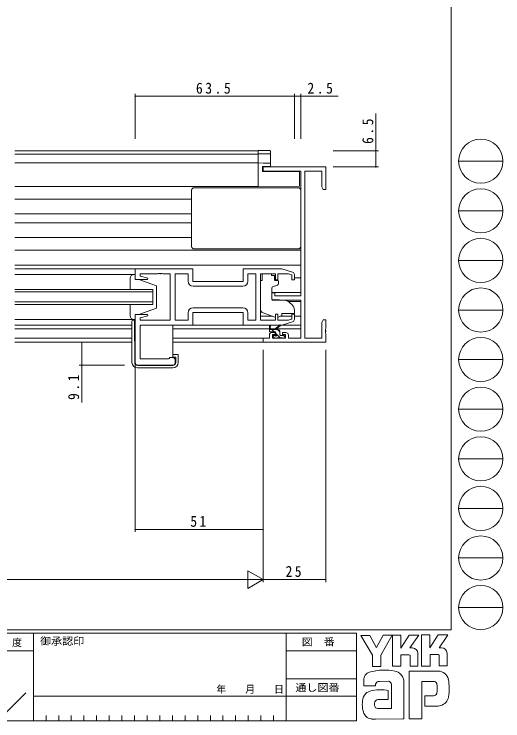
# Model space of a CAD drawing. Units: millimetres on the paper. Extents: x -420 to 373, y -297 to 267.
# Drawn here: x 178 to 372.9, y -297 to -14.9 of the extents above; entities that cross this region are included whole.
import ezdxf
from ezdxf.enums import TextEntityAlignment as Align

# ---------------------------------------------------------------- set-up
doc = ezdxf.new("R2010")
doc.units = ezdxf.units.MM
for name, color, linetype, lineweight in [('0-1_YKK_ZWAK', 7, 'Continuous', 9), ('0-3_YKK_11', 7, 'Continuous', 9), ('0-4_YKK_12', 2, 'Continuous', 9), ('0-5_YKK_13', 4, 'Continuous', 9), ('0-6_YKK_D', 6, 'Continuous', 9)]:
    doc.layers.add(name, color=color, linetype=linetype, lineweight=lineweight)
doc.styles.add('ＭＳ ゴシック', font='')
doc.styles.get('ＭＳ ゴシック').set_extended_font_data('MS Gothic')

msp = doc.modelspace()

# ---------------------------------------------------------------- linework, layer by layer
at = {"layer": '0-1_YKK_ZWAK'}
for p, q in [((352.3, 264.425), (352.3, -260.575)), ((355.276, -73.591), (372.917, -73.591)), ((355.276, -93.387), (372.917, -93.387)), ((355.276, -113.183), (372.917, -113.183)), ((355.276, -132.979), (372.917, -132.979)), ((355.276, -152.775), (372.917, -152.775)), ((355.276, -172.571), (372.917, -172.571)), ((355.276, -192.367), (372.917, -192.367)), ((355.276, -212.163), (372.917, -212.163)), ((355.276, -231.959), (372.917, -231.959)), ((355.276, -251.755), (372.917, -251.755)), ((352.3, -260.575), (-417.7, -260.575)), ((314.5, -261.975), (-417.7, -261.975)), ((185.7, -261.975), (185.7, -296.975)), ((286.5, -261.975), (286.5, -296.975)), ((314.5, -261.975), (314.5, -296.975)), ((316.337, -262.881), (319.851, -262.881)), ((320.932, -270.774), (316.337, -262.881)), ((325.136, -262.773), (322.581, -267.747)), ((328.96, -275.207), (328.96, -262.8)), ((340.474, -262.692), (343.745, -262.692)), ((340.474, -275.099), (340.474, -262.692)), ((347.178, -262.692), (350.962, -262.692)), ((350.583, -263.341), (347.461, -267.801)), ((350.962, -262.692), (350.583, -263.341)), ((336.879, -267.882), (335.84, -267.882)), ((348.501, -267.801), (347.461, -267.801)), ((165.684, -268.975), (185.7, -268.975)), ((286.5, -268.975), (314.5, -268.975)), ((335.474, -270.558), (332.284, -270.558)), ((339.042, -270.044), (339.042, -275.126)), ((343.88, -270.531), (343.88, -275.099)), ((347.069, -270.531), (343.88, -270.531)), ((347.502, -270.693), (347.069, -270.531)), ((347.502, -275.072), (347.502, -270.693)), ((350.664, -270.044), (350.664, -275.072)), ((343.88, -275.099), (340.474, -275.099)), ((347.502, -275.021), (347.553, -275.072)), ((350.664, -275.072), (347.502, -275.072)), ((347.124, -277.072), (335.528, -277.072)), ((335.528, -277.072), (335.528, -296.182)), ((286.5, -280.175), (314.5, -280.175)), ((317.418, -283.045), (317.418, -281.116)), ((327.446, -281.18), (323.748, -281.25)), ((333.42, -281.559), (333.42, -296.155)), ((340.555, -281.234), (345.204, -281.234)), ((340.555, -296.182), (340.555, -281.234)), ((322.067, -283.045), (317.418, -283.045)), ((328.527, -292.046), (328.527, -282.316)), ((346.673, -282.732), (346.691, -285.366)), ((173.172, -295.32), (182.696, -285.797)), ((185.7, -287.175), (286.5, -287.175)), ((314.5, -287.175), (286.5, -287.175)), ((341.772, -286.965), (341.772, -291.1)), ((345.313, -286.965), (341.772, -286.965)), ((327.176, -288.505), (323.181, -288.51)), ((322.905, -292.046), (328.527, -292.046)), ((328.095, -292.046), (328.446, -292.046)), ((328.527, -292.045), (328.528, -292.046)), ((341.772, -291.1), (347.097, -291.1)), ((347.097, -291.1), (348.178, -290.857)), ((190.74, -294.875), (190.74, -296.975)), ((195.78, -294.875), (195.78, -296.975)), ((200.82, -294.875), (200.82, -296.975)), ((205.86, -294.875), (205.86, -296.975)), ((210.9, -294.875), (210.9, -296.975)), ((215.94, -294.875), (215.94, -296.975)), ((220.98, -294.875), (220.98, -296.975)), ((226.02, -294.875), (226.02, -296.975)), ((231.06, -294.875), (231.06, -296.975)), ((236.1, -294.875), (236.1, -296.975)), ((241.14, -294.875), (241.14, -296.975)), ((246.18, -294.875), (246.18, -296.975)), ((251.22, -294.875), (251.22, -296.975)), ((256.26, -294.875), (256.26, -296.975)), ((261.3, -294.875), (261.3, -296.975)), ((266.34, -294.875), (266.34, -296.975)), ((271.38, -294.875), (271.38, -296.975)), ((276.42, -294.875), (276.42, -296.975)), ((281.46, -294.875), (281.46, -296.975)), ((333.42, -296.155), (333.095, -296.209)), ((-417.7, -296.975), (314.5, -296.975)), ((322.067, -296.236), (320.58, -296.236)), ((333.095, -296.209), (322.067, -296.236))]:
    msp.add_line(p, q, dxfattribs=at)
for points in [[(319.851, -262.881), (322.364, -267.584), (322.581, -267.747)], [(325.136, -262.773), (328.762, -262.773), (324.229, -270.801)], [(328.96, -262.8), (332.176, -262.8), (332.176, -267.899), (335.555, -262.746)], [(335.555, -262.746), (339.38, -262.746), (335.84, -267.882)], [(343.745, -262.692), (343.745, -267.884), (347.178, -262.692)], [(324.229, -270.801), (324.229, -275.234), (320.932, -275.234), (320.932, -270.774)], [(332.284, -270.558), (332.284, -275.207), (328.96, -275.207)], [(339.042, -275.126), (335.906, -275.126), (335.906, -270.72), (335.474, -270.558)], [(326.473, -284.748), (327.176, -284.91), (327.176, -288.505)], [(335.528, -296.182), (339.771, -296.182), (340.555, -296.182)]]:
    msp.add_lwpolyline(points, dxfattribs=at)
for centre in [(364.096, -73.591), (364.096, -93.387), (364.096, -113.183), (364.096, -132.979), (364.096, -152.775), (364.096, -172.571), (364.096, -192.367), (364.096, -212.163), (364.096, -231.959), (364.096, -251.755)]:
    msp.add_circle(centre, 8.82, dxfattribs=at)
for centre, radius, start, end in [((336.879, -270.044), 2.163, 0.00165, 89.99603), ((348.501, -269.963), 2.163, 0.00165, 89.99603), ((320.106, -280.031), 2.444, 109.02126, 161.51263), ((325.222, -294.376), 17.68, 89.89165, 109.30847), ((325.741, -297.438), 20.748, 78.78009, 91.46938), ((329.03, -281.472), 4.449, 40.66422, 80.31693), ((328.809, -281.461), 4.612, 358.78058, 38.76563), ((346.972, -281.416), 4.341, 14.44571, 87.08746), ((322.459, -281.141), 5.037, 158.41083, 179.71774), ((324.175, -282.982), 2.109, 138.46381, 181.71359), ((323.615, -282.946), 1.701, 85.50551, 126.78038), ((326.956, -282.729), 1.625, 14.75519, 72.44994), ((345.365, -282.454), 1.229, 16.43123, 96.91661), ((330.666, -284.163), 20.86, 350.99026, 10.67624), ((324.02, -297.829), 13.309, 79.38097, 112.05824), ((343.031, -283.183), 3.673, 4.93422, 17.03551), ((320.927, -288.903), 3.908, 121.8271, 169.08475), ((345.314, -285.659), 1.306, 269.95467, 342.90144), ((343.01, -285.016), 3.697, 343.6902, 354.75362), ((347.035, -286.72), 4.291, 285.4429, 349.90448), ((327.949, -290.37), 11.082, 168.76372, 199.80078), ((324.082, -290.303), 2.369, 171.08202, 216.71922), ((323.19, -289.955), 1.445, 90.33952, 178.03638), ((323.15, -290.54), 1.526, 230.97279, 260.7549), ((320.94, -292.418), 3.823, 207.31435, 263.59464)]:
    msp.add_arc(centre, radius, start, end, dxfattribs=at)
at = {"layer": '0-3_YKK_11'}
for p, q in [((277.3, -75.878), (277.3, -77.508)), ((302.3, -75.878), (277.3, -75.878)), ((302.3, -84.878), (302.3, -75.878)), ((277.3, -77.508), (292.3, -77.508)), ((292.3, -77.508), (292.3, -127.378)), ((293.93, -77.508), (300.67, -77.508)), ((293.93, -144.248), (293.93, -77.508)), ((300.67, -77.508), (300.67, -83.787)), ((300.67, -83.787), (301.3, -84.878)), ((301.3, -84.878), (302.3, -84.878)), ((226.3, -120.778), (226.3, -116.578)), ((226.3, -116.578), (249.3, -116.578)), ((235.525, -118.388), (235.342, -118.508)), ((236.075, -118.388), (235.525, -118.388)), ((236.258, -118.508), (236.075, -118.388)), ((236.525, -118.388), (236.342, -118.508)), ((237.075, -118.388), (236.525, -118.388)), ((237.258, -118.508), (237.075, -118.388)), ((249.3, -116.578), (249.3, -121.578)), ((269.3, -116.578), (284.8, -116.578)), ((269.3, -121.578), (269.3, -116.578)), ((284.8, -116.578), (289.087, -117.864)), ((231.261, -120.778), (226.3, -120.778)), ((228.23, -118.508), (228.23, -119.425)), ((235.342, -118.508), (228.23, -118.508)), ((228.23, -119.425), (231.329, -120.255)), ((231.329, -120.255), (231.261, -120.778)), ((236.342, -118.508), (236.258, -118.508)), ((240.3, -118.508), (237.258, -118.508)), ((240.3, -137.048), (240.3, -118.508)), ((242.3, -118.508), (242.3, -137.048)), ((247.37, -118.508), (242.3, -118.508)), ((247.37, -121.508), (247.37, -118.508)), ((271.23, -118.508), (271.23, -121.508)), ((274.37, -118.508), (271.23, -118.508)), ((274.37, -137.048), (274.37, -118.508)), ((276.3, -118.508), (276.3, -137.048)), ((282.2, -118.508), (276.3, -118.508)), ((282.2, -120.878), (282.2, -118.508)), ((283.2, -120.878), (282.2, -120.878)), ((283.2, -118.508), (283.2, -120.878)), ((287.405, -118.508), (283.2, -118.508)), ((288.8, -118.926), (287.405, -118.508)), ((288.8, -120.878), (288.8, -118.926)), ((289.8, -120.878), (288.8, -120.878)), ((289.8, -118.822), (289.8, -120.878)), ((249.3, -121.578), (269.3, -121.578)), ((269.23, -123.508), (249.37, -123.508)), ((280.8, -126.078), (280.8, -128.684)), ((282, -126.078), (280.8, -126.078)), ((282, -127.378), (282, -126.078)), ((280.8, -128.684), (285.3, -129.078)), ((292.3, -127.378), (282, -127.378)), ((285.3, -129.078), (292.3, -129.078)), ((292.3, -129.078), (292.3, -144.248)), ((249.37, -132.048), (269.23, -132.048)), ((249.37, -132.048), (269.23, -132.048)), ((226.3, -134.778), (231.261, -134.778)), ((226.3, -153.978), (226.3, -134.778)), ((231.329, -135.3), (228.23, -136.131)), ((231.261, -134.778), (231.329, -135.3)), ((247.37, -137.048), (247.37, -134.048)), ((249.3, -133.978), (249.3, -138.978)), ((269.3, -133.978), (249.3, -133.978)), ((269.3, -138.978), (269.3, -133.978)), ((271.23, -134.048), (271.23, -137.048)), ((282.2, -134.678), (283.2, -134.678)), ((282.2, -137.048), (282.2, -134.678)), ((283.2, -134.678), (283.2, -137.048)), ((288.8, -134.678), (289.8, -134.678)), ((288.8, -136.629), (288.8, -134.678)), ((289.8, -134.678), (289.8, -136.734)), ((228.23, -136.131), (228.23, -137.048)), ((228.23, -137.048), (240.3, -137.048)), ((242.3, -137.048), (247.37, -137.048)), ((271.23, -137.048), (274.37, -137.048)), ((276.3, -137.048), (282.2, -137.048)), ((283.2, -137.048), (287.405, -137.048)), ((289.087, -137.692), (284.8, -138.978)), ((287.405, -137.048), (288.8, -136.629)), ((301.3, -136.878), (300.67, -137.969)), ((300.67, -137.969), (300.67, -144.248)), ((302.3, -136.878), (301.3, -136.878)), ((302.3, -140.42), (302.3, -136.878)), ((228.23, -138.978), (228.23, -152.478)), ((249.3, -138.978), (228.23, -138.978)), ((284.8, -138.978), (269.3, -138.978)), ((302.18, -140.603), (302.3, -140.42)), ((302.18, -141.153), (302.18, -140.603)), ((279.8, -142.978), (279.8, -144.248)), ((282.1, -141.978), (280.8, -141.978)), ((281, -142.778), (282.1, -142.778)), ((281, -144.248), (281, -142.778)), ((282.1, -142.778), (282.1, -141.978)), ((285.1, -141.978), (285.1, -142.778)), ((286.4, -141.978), (285.1, -141.978)), ((285.1, -142.778), (286.2, -142.778)), ((286.2, -142.778), (286.2, -144.248)), ((287.4, -144.248), (287.4, -142.978)), ((302.3, -141.336), (302.18, -141.153)), ((302.18, -141.603), (302.3, -141.42)), ((302.18, -142.153), (302.18, -141.603)), ((302.3, -142.336), (302.18, -142.153)), ((302.3, -141.42), (302.3, -141.336)), ((302.3, -145.878), (302.3, -142.336)), ((277.3, -144.248), (277.3, -145.878)), ((279.8, -144.248), (277.3, -144.248)), ((277.3, -145.878), (302.3, -145.878)), ((286.2, -144.248), (281, -144.248)), ((292.3, -144.248), (287.4, -144.248)), ((300.67, -144.248), (293.93, -144.248)), ((239.6, -152.478), (239.8, -152.278)), ((239.8, -152.278), (240.1, -151.978)), ((240.1, -151.978), (241.3, -151.978)), ((241.3, -154.978), (227.3, -154.978)), ((228.23, -152.478), (239.6, -152.478)), ((242.3, -152.978), (242.3, -153.978))]:
    msp.add_line(p, q, dxfattribs=at)
for centre, radius, start, end in [((288.8, -118.822), 1, 359.99995, 73.30074), ((249.37, -121.508), 2, 180, 269.99998), ((269.23, -121.508), 2, 270, 359.99998), ((249.37, -134.048), 2, 90, 179.99998), ((269.23, -134.048), 2, 0, 89.99998), ((288.8, -136.734), 1, 286.69925, 0.00003), ((280.8, -142.978), 1, 90, 179.99998), ((286.4, -142.978), 1, 0, 89.99998), ((241.3, -152.978), 1, 0, 89.99998), ((227.3, -153.978), 1, 180, 269.99998), ((241.3, -153.978), 1, 270, 359.99998)]:
    msp.add_arc(centre, radius, start, end, dxfattribs=at)
at = {"layer": '0-4_YKK_12'}
for p, q in [((178.3, -69.378), (275.3, -69.378)), ((275.3, -69.378), (275.3, -83.678)), ((275.5, -70.778), (178.3, -70.778)), ((178.3, -74.278), (275.5, -74.278)), ((178.3, -83.678), (275.5, -83.678)), ((178.3, -88.678), (248.8, -88.678)), ((178.3, -94.631), (248.8, -94.631)), ((178.3, -98.124), (248.8, -98.124)), ((178.3, -104.078), (248.8, -104.078)), ((178.3, -109.078), (292.3, -109.078)), ((178.3, -115.078), (292.3, -115.078)), ((178.3, -116.578), (226.8, -116.578)), ((289.8, -120.078), (292.3, -120.078)), ((178.3, -124.778), (233.3, -124.778)), ((233.3, -125.778), (178.3, -125.778)), ((233.3, -124.778), (233.3, -130.778)), ((280.8, -126.031), (292.3, -126.031)), ((287.232, -129.524), (292.3, -129.524)), ((178.3, -129.778), (233.3, -129.778)), ((233.3, -130.778), (178.3, -130.778)), ((276.3, -135.478), (280.985, -135.478)), ((284.151, -135.478), (288.8, -135.478)), ((289.8, -135.478), (292.3, -135.478)), ((178.3, -138.978), (224.985, -138.978)), ((178.3, -140.478), (224.985, -140.478)), ((241.285, -140.478), (279.8, -140.478)), ((280.251, -140.478), (282.056, -140.478)), ((282.651, -140.478), (292.3, -140.478)), ((224.985, -144.248), (178.3, -144.248)), ((178.3, -145.878), (224.985, -145.878)), ((277.6, -144.248), (241.285, -144.248)), ((241.285, -145.878), (277.6, -145.878))]:
    msp.add_line(p, q, dxfattribs=at)
at = {"layer": '0-5_YKK_13'}
for p, q in [((275.3, -69.247), (275.3, -69.547)), ((277.352, -69.283), (275.3, -69.247)), ((275.3, -70.347), (275.3, -69.547)), ((280.3, -70.313), (280.3, -69.677)), ((280.3, -70.402), (280.3, -70.313)), ((280.3, -74.66), (280.3, -70.402)), ((275.3, -70.773), (275.3, -70.647)), ((280.005, -70.692), (275.3, -70.773)), ((275.3, -70.773), (275.3, -71.073)), ((275.3, -73.978), (275.3, -71.073)), ((275.3, -73.978), (275.3, -74.278)), ((275.3, -74.278), (275.3, -74.578)), ((277.329, -74.313), (275.3, -74.278)), ((275.3, -83.078), (275.3, -74.578)), ((277, -75.678), (277.326, -75.672)), ((277, -77.678), (277, -75.678)), ((280.005, -74.36), (277.329, -74.313)), ((277, -77.678), (291.8, -77.807)), ((291.8, -82.934), (291.8, -77.807)), ((251.8, -84.178), (249.8, -84.178)), ((289.3, -84.178), (251.8, -84.178)), ((275.3, -83.078), (275.3, -83.678)), ((275.3, -83.678), (291.8, -83.534)), ((291.3, -84.178), (289.3, -84.178)), ((291.8, -83.534), (291.8, -82.934)), ((248.8, -107.578), (248.8, -85.178)), ((292.3, -85.178), (292.3, -99.978)), ((292.3, -99.978), (292.3, -101.778)), ((292.3, -101.778), (292.3, -107.578)), ((249.8, -108.578), (291.3, -108.578)), ((178.3, -118.778), (225.8, -118.778)), ((224.3, -124.778), (224.3, -120.278)), ((225.8, -118.778), (226.3, -118.778)), ((226.3, -118.778), (226.3, -120.778)), ((226.3, -120.778), (227.8, -120.778)), ((227.8, -120.778), (234.8, -123.378)), ((276.3, -132.733), (276.3, -121.178)), ((276.9, -121.178), (276.3, -121.178)), ((276.9, -118.508), (276.9, -119.178)), ((280.7, -118.508), (276.9, -118.508)), ((276.9, -120.178), (276.9, -119.178)), ((276.9, -121.178), (276.9, -120.178)), ((280.7, -118.508), (280.7, -119.178)), ((280.7, -119.178), (281.87, -119.178)), ((281.87, -120.178), (281.87, -119.178)), ((281.87, -120.178), (281.87, -120.878)), ((282.17, -121.178), (283.1, -121.178)), ((234.8, -123.378), (234.8, -132.178)), ((283.071, -122.998), (281.071, -123.726)), ((283.4, -121.478), (283.4, -122.528)), ((280.8, -124.174), (280.8, -128.78)), ((281.017, -129.08), (286.403, -129.127)), ((287.037, -129.361), (288.728, -130.78)), ((224.3, -135.278), (224.3, -130.778)), ((227.8, -134.778), (234.8, -132.178)), ((226.3, -134.778), (226.3, -136.778)), ((227.8, -134.778), (226.3, -134.778)), ((281.928, -135.818), (277.291, -134.144)), ((283.494, -135.784), (284.8, -135.175)), ((284.8, -134.378), (284.8, -134.678)), ((289.8, -134.378), (284.8, -134.378)), ((284.8, -134.678), (284.8, -135.175)), ((289.8, -133.078), (289.8, -134.378)), ((178.3, -136.778), (225.8, -136.778)), ((224.985, -153.878), (224.985, -137.478)), ((225.485, -136.978), (226.3, -136.978)), ((226.3, -136.778), (225.8, -136.778)), ((226.115, -153.888), (225.968, -136.978)), ((241.285, -151.778), (241.285, -138.978)), ((248.8, -138.978), (269.8, -138.978)), ((279.8, -141.448), (279.8, -139.448)), ((283, -140.748), (279.8, -140.748)), ((280.1, -139.622), (280.299, -140.748)), ((281.76, -141.748), (280.76, -140.748)), ((281.7, -140.748), (283.918, -139.065)), ((282.3, -140.748), (284.119, -139.347)), ((284, -141.743), (283.005, -140.748)), ((284.727, -138.978), (292.3, -138.978)), ((282.1, -141.748), (280.1, -141.748)), ((281.997, -144.229), (281.318, -143.551)), ((281.888, -144.16), (281.388, -143.66)), ((281.6, -143.148), (281.939, -143.148)), ((282.4, -142.687), (282.4, -142.048)), ((284.06, -144.048), (282.4, -142.388)), ((284, -142.848), (284, -141.748)), ((284.3, -143.148), (285.7, -143.148)), ((286, -143.743), (285.405, -143.148)), ((286, -143.448), (286, -143.948)), ((282.7, -144.248), (282.1, -144.248)), ((285, -144.048), (282.9, -144.048)), ((285.7, -144.248), (285.2, -144.248)), ((242.985, -150.778), (241.285, -150.778)), ((241.285, -151.778), (242.485, -151.778)), ((242.485, -151.778), (242.485, -153.878)), ((241.285, -155.078), (227.315, -155.078)), ((241.285, -156.078), (227.185, -156.078))]:
    msp.add_line(p, q, dxfattribs=at)
for points in [[(275.3, -70.347), (275.3, -70.647), (277.352, -70.612)], [(277.352, -69.283), (278.53, -69.309), (279.46, -69.339), (279.955, -69.367)], [(279.98, -69.369), (280.003, -69.371), (280.044, -69.377), (280.073, -69.384), (280.105, -69.394), (280.145, -69.413), (280.193, -69.446), (280.242, -69.499), (280.28, -69.57), (280.299, -69.654), (280.3, -69.677)], [(280.3, -70.402), (280.214, -70.605), (280.005, -70.692)], [(277.352, -70.612), (278.589, -70.596), (279.537, -70.594), (279.986, -70.607)], [(279.986, -70.607), (280, -70.61), (280.005, -70.612)], [(277.326, -75.672), (280.3, -75.62), (280.3, -74.66)], [(242.985, -150.778), (243.485, -150.778), (243.485, -153.878)]]:
    msp.add_lwpolyline(points, dxfattribs=at)
for centre, radius, start, end in [((280, -70.313), 0.3, 270.99553, 359.99573), ((280, -74.66), 0.3, 0, 89), ((249.8, -85.178), 1, 90, 180), ((291.3, -85.178), 1, 0, 90), ((249.8, -107.578), 1, 180, 270), ((291.3, -107.578), 1, 270, 0), ((225.8, -120.278), 1.5, 90, 180), ((282.17, -120.878), 0.3, 179.99998, 269.99998), ((283.1, -121.478), 0.3, 359.99998, 89.99998), ((281.3, -124.174), 0.5, 109.99998, 179.99998), ((282.9, -122.528), 0.5, 289.99998, 359.99998), ((281.1, -128.78), 0.3, 179.99998, 269.49998), ((286.394, -130.127), 1, 49.99998, 89.49998), ((286.8, -133.078), 3, 359.99998, 49.99998), ((225.8, -135.278), 1.5, 180, 270), ((277.8, -132.733), 1.5, 179.99998, 250.14673), ((225.485, -137.478), 0.5, 90, 180), ((282.268, -134.878), 1, 250.14673, 266.11316), ((283.071, -134.878), 1, 277.40692, 294.99998), ((280, -139.448), 0.2, 300, 180), ((283, -141.748), 1, 0, 90), ((284.1, -139.148), 0.2, 275.58287, 155.58287), ((280.1, -141.448), 0.3, 180, 270), ((281.6, -143.448), 0.3, 90, 225), ((281.939, -143.448), 0.3, 33.05573, 90), ((282.1, -142.048), 0.3, 0, 90), ((282.4, -143.148), 0.25, 213.05573, 56.94426), ((282.7, -142.687), 0.3, 180, 236.94426), ((284.3, -142.848), 0.3, 180, 270), ((285.7, -143.448), 0.3, 0, 90), ((282.1, -143.948), 0.3, 225, 270), ((282.7, -144.048), 0.2, 270, 0), ((285.2, -144.048), 0.2, 180, 270), ((285.7, -143.948), 0.3, 270, 0), ((227.185, -153.878), 2.2, 180, 270), ((227.315, -153.878), 1.2, 180.49998, 270), ((241.285, -153.878), 1.2, 270, 0), ((241.285, -153.878), 2.2, 270, 0)]:
    msp.add_arc(centre, radius, start, end, dxfattribs=at)
at = {"layer": '0-6_YKK_D'}
for p, q in [((226.3, -64.678), (226.3, -46.678)), ((226.3, -47.678), (289.8, -47.678)), ((289.8, -64.678), (289.8, -46.678)), ((289.8, -64.678), (289.8, -46.678)), ((289.8, -47.678), (292.3, -47.678)), ((292.3, -64.678), (292.3, -46.678)), ((292.3, -47.678), (307.2, -47.678)), ((322.3, -69.378), (322.3, -54.478)), ((305.3, -69.378), (323.3, -69.378)), ((322.3, -75.878), (322.3, -69.378)), ((305.3, -75.878), (323.3, -75.878)), ((221.985, -145.878), (203.985, -145.878)), ((204.985, -145.878), (204.985, -154.978)), ((226.3, -148.878), (226.3, -221.575)), ((277.3, -148.878), (277.3, -241.575)), ((277.3, -148.878), (277.3, -241.575)), ((277.3, -148.878), (277.3, -221.575)), ((302.3, -148.878), (302.3, -241.575)), ((221.985, -154.978), (203.985, -154.978)), ((204.985, -154.978), (204.985, -169.878)), ((277.3, -220.575), (226.3, -220.575)), ((271.238, -237.075), (271.238, -244.075)), ((277.3, -240.575), (271.238, -237.075)), ((-55.7, -240.575), (270.3, -240.575)), ((277.3, -240.575), (265.176, -240.575)), ((277.3, -240.575), (271.238, -244.075)), ((277.3, -240.575), (302.3, -240.575))]:
    msp.add_line(p, q, dxfattribs=at)
for centre, start, end in [((226.3, -47.678), 0, 180), ((226.3, -47.678), 180, 0), ((289.8, -47.678), 0, 180), ((289.8, -47.678), 0, 180), ((289.8, -47.678), 180, 0), ((289.8, -47.678), 180, 0), ((292.3, -47.678), 0, 180), ((292.3, -47.678), 180, 0), ((322.3, -69.378), 90, 270), ((322.3, -69.378), 270, 90), ((322.3, -75.878), 90, 270), ((322.3, -75.878), 270, 90), ((204.985, -145.878), 90, 270), ((204.985, -145.878), 270, 90), ((204.985, -154.978), 90, 270), ((204.985, -154.978), 270, 90), ((226.3, -220.575), 0, 180), ((226.3, -220.575), 180, 0), ((277.3, -220.575), 0, 180), ((277.3, -220.575), 180, 0), ((302.3, -240.575), 0, 180), ((302.3, -240.575), 180, 0)]:
    msp.add_arc(centre, 0.106, start, end, dxfattribs=at)

# ---------------------------------------------------------------- texts
at = {"layer": '0-1_YKK_ZWAK', "style": 'ＭＳ ゴシック', "width": 1.1}
for s, p in [('御承認印', (188.367, -267.508)), ('図\u3000番', (292.698, -267.837)), ('通し図番', (290.179, -286.06))]:
    msp.add_text(s, height=2.933, dxfattribs=at).set_placement(p, align=Align.BOTTOM_LEFT)
at = {"layer": '0-1_YKK_ZWAK', "char_height": 2.933, "attachment_point": 7, "style": 'ＭＳ ゴシック'}
for s, insert in [('\\T1.17;\\W0.95;尺\\~\\~度', (168.212, -267.512)), ('\\T1.2;\\W0.95;年\\~\\~\\~月\\~\\~\\~日', (258.676, -286.144))]:
    msp.add_mtext(s, dxfattribs=dict(at, insert=insert))
at = {"layer": '0-6_YKK_D', "color": 3, "char_height": 4.399, "attachment_point": 7, "style": 'ＭＳ ゴシック'}
for s, insert in [('\\T1.38;\\W0.9;63.5', (250.53, -46.678)), ('\\T1.38;\\W0.9;2.5', (295, -46.678)), ('\\T1.36;\\W0.9;51', (248.28, -219.575)), ('\\T1.36;\\W0.9;25', (286.28, -239.575))]:
    msp.add_mtext(s, dxfattribs=dict(at, insert=insert))
at = {"layer": '0-6_YKK_D', "color": 3, "char_height": 4.399, "attachment_point": 7, "rotation": 90, "style": 'ＭＳ ゴシック'}
for s, insert in [('\\T1.38;\\W0.9;6.5', (321.3, -66.678)), ('\\T1.38;\\W0.9;9.1', (203.985, -168.878))]:
    msp.add_mtext(s, dxfattribs=dict(at, insert=insert))

doc.saveas('drawing.dxf')
